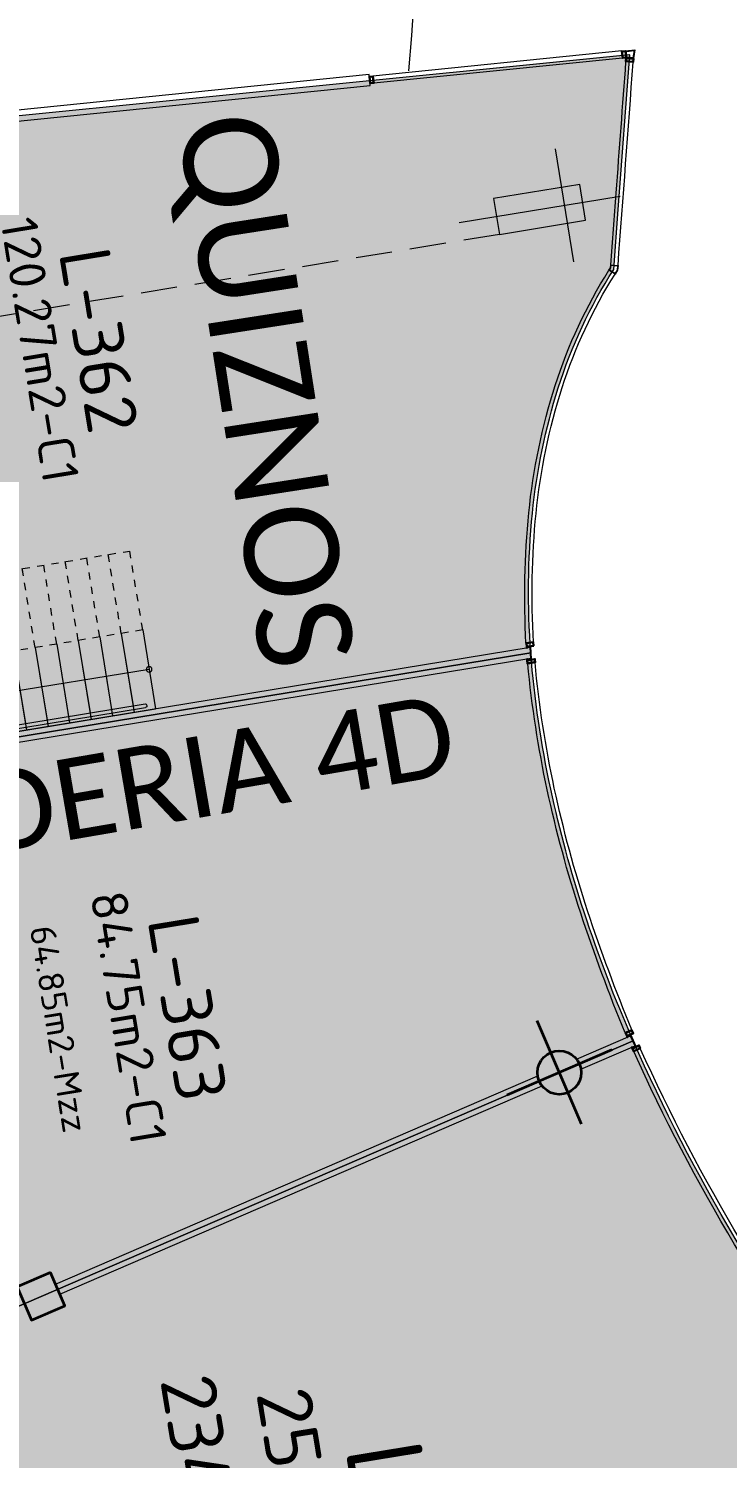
# Model space of a CAD drawing. Header units: metres. Extents: x 2 to 659295185, y -28 to 1124222152.
# Drawn here: x 655535.12 to 655544.74, y 1126304.49 to 1126324.15 of the extents above; entities that cross this region are included whole.
import ezdxf
from ezdxf.enums import TextEntityAlignment as Align

# ---------------------------------------------------------------- set-up
doc = ezdxf.new("R2010")
doc.units = ezdxf.units.M
doc.header["$MEASUREMENT"] = 0
for name, pattern in [('CCSM_C1_CUERPO CK$0$HIDDEN', [0.375, 0.25, -0.125]), ('CCSM_C1_CUERPO FM$0$CONTINUA', [0]), ('CCSM_C1_CUERPO FM$0$DASHED', [0.75, 0.5, -0.25]), ('CONTINUA', [0]), ('DASHDOT', [1, 0.5, -0.25, 0, -0.25]), ('HIDDEN', [0.375, 0.25, -0.125])]:
    doc.linetypes.add(name, pattern=pattern)
doc.layers.get('0').update_dxf_attribs({"linetype": 'CONTINUOUS'})
for name, color, linetype in [('CCSM_C1_CUERPO FM$0$A-AREAS COMERCIALES', 151, 'CONTINUOUS'), ('CCSM_C1_CUERPO FM$0$A-FRENTE DE LOCAL', 4, 'CCSM_C1_CUERPO FM$0$CONTINUA'), ('CCSM_C1_CUERPO FM$0$A-LOCAL ID', 7, 'CONTINUOUS'), ('CCSM_C1_CUERPO FM$0$A-MARCOS  LOCALES', 4, 'CCSM_C1_CUERPO FM$0$CONTINUA'), ('CCSM_C1_CUERPO FM$0$A-PARED', 2, 'CCSM_C1_CUERPO FM$0$CONTINUA'), ('CCSM_C1_CUERPO FM$0$A-PROYECCIONES', 5, 'CCSM_C1_CUERPO FM$0$DASHED'), ('CCSM_C1_CUERPO FM$0$ID_AREA EXACTA', 7, 'CONTINUOUS'), ('CCSM_C1_CUERPO FM$0$ID_Nº LOCAL', 7, 'CONTINUOUS'), ('CCSM_C1_CUERPO FM$0$ID_RUBRO', 7, 'CONTINUOUS')]:
    doc.layers.add(name, color=color, linetype=linetype)
for name, color, linetype, lineweight in [('CCSM_XREF ESTRUCTURA15$0$E-CA-COLUMNA', 2, 'CONTINUOUS', 35), ('CCSM_XREF ESTRUCTURA15$0$E-CM-COLUMNA', 2, 'CONTINUOUS', 35), ('LOCALES ASIGNADOS', 41, 'DASHDOT', 0), ('NOMBRES LOCATARIOS', 7, 'CONTINUA', 0), ('XREF ESCALERAS', 252, 'CONTINUOUS', 0)]:
    doc.layers.add(name, color=color, linetype=linetype, lineweight=lineweight)
doc.styles.add('CCSM_C1_CUERPO FM$0$ROMANS', font='romans__.ttf')
doc.styles.get("Standard").update_dxf_attribs({"font": 'tahoma.ttf'})

# ---------------------------------------------------------------- blocks, each defined once
blk = doc.blocks.new('CCSM_C1_CUERPO FM$0$frente en elipse')
for points in [[(-0.09, 0.06), (-0.14, 0.065), (-0.14, -0.04), (-0.09, -0.04), (-0.09, 0.06)], [(0.095, 0.043), (0.141, 0.04), (0.14, -0.063), (0.09, -0.063), (0.09, 0.044), (0.095, 0.043)]]:
    blk.add_lwpolyline(points)
for points in [[(-0.135, -0.035), (-0.095, -0.035), (-0.095, 0.055), (-0.135, 0.06)], [(0.085, -0.057), (0.075, -0.057), (0.075, -0.062), (0.09, -0.062), (0.09, -0.005), (-0.09, 0.015), (-0.09, -0.04), (-0.075, -0.04), (-0.075, -0.035), (-0.085, -0.035), (-0.085, 0.01), (0.085, -0.01)], [(0.135, -0.058), (0.095, -0.058), (0.095, 0.039), (0.136, 0.035)]]:
    blk.add_lwpolyline(points, close=True)
blk = doc.blocks.new('CCSM_C1_CUERPO FM$0$FRENTE DE LOCAL')
for points in [[(-0.14, 0), (-0.09, 0), (-0.09, -0.1), (-0.14, -0.1)], [(-0.135, -0.005), (-0.095, -0.005), (-0.095, -0.095), (-0.135, -0.095)], [(-0.085, -0.005), (-0.075, -0.005), (-0.075, 0), (-0.09, 0), (-0.09, -0.055), (0.09, -0.055), (0.09, 0), (0.075, 0), (0.075, -0.005), (0.085, -0.005), (0.085, -0.05), (-0.085, -0.05)], [(0.14, 0), (0.09, 0), (0.09, -0.1), (0.14, -0.1)], [(0.135, -0.005), (0.095, -0.005), (0.095, -0.095), (0.135, -0.095)]]:
    blk.add_lwpolyline(points, close=True)
blk = doc.blocks.new('CCSM_C1_CUERPO FM$0$FRENTE DE LOCAL2')
for points in [[(-0.05, -0.05), (-0.05, 0), (0.05, 0), (0.05, -0.05)], [(-0.045, -0.045), (-0.045, -0.005), (0.045, -0.005), (0.045, -0.045)]]:
    blk.add_lwpolyline(points, close=True)
blk = doc.blocks.new('CCSM_C1_CUERPO FM$0$IDENT LOCAL')
at = {"style": 'CCSM_C1_CUERPO FM$0$ROMANS'}
for tag, height, p in [('NºLOCAL', 0.7, (0, 1.514)), ('AREA-EXACTA', 0.5, (0, 0.85)), ('RUBRO', 0.35, (0, 0)), ('USO', 0.35, (0, -0.85))]:
    blk.add_attdef(tag, text='', height=height, dxfattribs=at).set_placement(p, align=Align.BOTTOM_CENTER)
blk = doc.blocks.new('CCSM_XREF ESTRUCTURA15$0$CCSM_COLUM REDONDA')
at = {"color": 5}
for p, q in [((0, 0.774), (0, -0.774)), ((-0.789, 0), (0.789, 0))]:
    blk.add_line(p, q, dxfattribs=at)
blk.add_circle((0, 0), 0.3)
blk = doc.blocks.new('CCSM_XREF ESTRUCTURA15$0$CCSM_COLUMNA REC')
at = {"layer": 'CCSM_XREF ESTRUCTURA15$0$E-CA-COLUMNA'}
blk.add_lwpolyline([(-0.25, -0.25), (0.25, -0.25), (0.25, 0.25), (-0.25, 0.25)], close=True, dxfattribs=at)
blk = doc.blocks.new('stairs')
at = {"layer": 'XREF ESCALERAS'}
for p, q in [((655586.147, 1126406.541), (655586.147, 1126404.035)), ((655586.147, 1126406.541), (655588.347, 1126406.541)), ((655586.147, 1126406.541), (655586.147, 1126404.035)), ((655586.147, 1126406.541), (655588.347, 1126406.541)), ((655586.187, 1126406.501), (655586.147, 1126406.541)), ((655586.187, 1126406.501), (655588.307, 1126406.501)), ((655586.187, 1126406.501), (655586.187, 1126404.035)), ((655586.237, 1126406.541), (655588.257, 1126406.541)), ((655587.247, 1126405.441), (655587.247, 1126406.541)), ((655587.247, 1126405.441), (655587.247, 1126406.541)), ((655588.307, 1126406.501), (655588.347, 1126406.541)), ((655588.307, 1126406.501), (655588.307, 1126402.275)), ((655588.347, 1126406.541), (655588.347, 1126402.141)), ((655588.347, 1126406.541), (655588.347, 1126402.141)), ((655586.237, 1126406.451), (655588.257, 1126406.451)), ((655586.237, 1126406.451), (655586.237, 1126404.057)), ((655587.247, 1126405.441), (655586.237, 1126406.451)), ((655587.247, 1126405.441), (655588.257, 1126406.451)), ((655588.257, 1126406.451), (655588.257, 1126402.274)), ((655587.797, 1126402.141), (655587.797, 1126405.991)), ((655586.147, 1126405.441), (655586.187, 1126405.441)), ((655586.147, 1126405.441), (655588.347, 1126405.441)), ((655586.237, 1126405.441), (655588.257, 1126405.441)), ((655587.247, 1126404.376), (655587.247, 1126405.441)), ((655587.247, 1126404.376), (655587.247, 1126405.441)), ((655588.307, 1126405.441), (655588.347, 1126405.441)), ((655586.187, 1126405.141), (655586.147, 1126405.141)), ((655587.247, 1126405.141), (655586.147, 1126405.141)), ((655587.247, 1126405.141), (655586.237, 1126405.141)), ((655587.247, 1126405.141), (655588.257, 1126405.141)), ((655587.247, 1126405.141), (655588.347, 1126405.141)), ((655588.307, 1126405.141), (655588.347, 1126405.141)), ((655586.187, 1126404.841), (655586.147, 1126404.841)), ((655587.247, 1126404.841), (655586.147, 1126404.841)), ((655587.247, 1126404.841), (655586.237, 1126404.841)), ((655587.247, 1126404.841), (655588.257, 1126404.841)), ((655587.247, 1126404.841), (655588.347, 1126404.841)), ((655588.307, 1126404.841), (655588.347, 1126404.841)), ((655586.187, 1126404.541), (655586.147, 1126404.541)), ((655587.247, 1126404.541), (655586.147, 1126404.541)), ((655587.247, 1126404.541), (655586.237, 1126404.541)), ((655587.247, 1126404.541), (655588.257, 1126404.541)), ((655587.247, 1126404.541), (655588.347, 1126404.541)), ((655588.307, 1126404.541), (655588.347, 1126404.541)), ((655586.187, 1126404.241), (655586.147, 1126404.241)), ((655587.247, 1126404.241), (655586.147, 1126404.241)), ((655587.247, 1126404.241), (655586.237, 1126404.241)), ((655587.247, 1126404.241), (655588.257, 1126404.241)), ((655587.247, 1126404.241), (655588.347, 1126404.241)), ((655588.307, 1126404.241), (655588.347, 1126404.241)), ((655587.247, 1126403.941), (655588.257, 1126403.941)), ((655587.247, 1126403.941), (655588.347, 1126403.941)), ((655588.307, 1126403.941), (655588.347, 1126403.941)), ((655587.247, 1126403.641), (655588.257, 1126403.641)), ((655587.247, 1126403.641), (655588.347, 1126403.641)), ((655588.307, 1126403.641), (655588.347, 1126403.641)), ((655587.247, 1126403.341), (655588.257, 1126403.341)), ((655587.247, 1126403.341), (655588.347, 1126403.341)), ((655588.307, 1126403.341), (655588.347, 1126403.341)), ((655587.247, 1126403.041), (655588.257, 1126403.041)), ((655587.247, 1126403.041), (655588.347, 1126403.041)), ((655588.307, 1126403.041), (655588.347, 1126403.041)), ((655587.247, 1126402.741), (655588.257, 1126402.741)), ((655587.247, 1126402.741), (655588.347, 1126402.741)), ((655588.307, 1126402.741), (655588.347, 1126402.741)), ((655587.247, 1126402.441), (655588.257, 1126402.441)), ((655587.247, 1126402.441), (655588.347, 1126402.441)), ((655588.307, 1126402.441), (655588.347, 1126402.441)), ((655587.247, 1126402.141), (655588.347, 1126402.141)), ((655587.247, 1126402.141), (655588.347, 1126402.141))]:
    blk.add_line(p, q, dxfattribs=at)
at = {"layer": 'XREF ESCALERAS', "linetype": 'CCSM_C1_CUERPO CK$0$HIDDEN', "ltscale": 0.02}
for p, q in [((655587.247, 1126402.141), (655587.247, 1126404.376)), ((655587.247, 1126402.141), (655587.247, 1126404.376)), ((655586.147, 1126404.035), (655586.147, 1126404.032)), ((655586.187, 1126403.941), (655586.147, 1126403.941)), ((655586.187, 1126404.035), (655586.187, 1126404.043)), ((655586.187, 1126403.641), (655586.147, 1126403.641)), ((655586.187, 1126403.341), (655586.147, 1126403.341)), ((655586.187, 1126403.041), (655586.147, 1126403.041)), ((655586.187, 1126402.741), (655586.147, 1126402.741)), ((655586.187, 1126402.441), (655586.147, 1126402.441))]:
    blk.add_line(p, q, dxfattribs=at)
at = {"layer": 'XREF ESCALERAS', "linetype": 'HIDDEN', "ltscale": 0.02}
for p, q in [((655586.147, 1126404.035), (655586.147, 1126402.141)), ((655587.247, 1126403.941), (655586.147, 1126403.941)), ((655587.247, 1126403.641), (655586.147, 1126403.641)), ((655587.247, 1126403.341), (655586.147, 1126403.341)), ((655587.247, 1126403.041), (655586.147, 1126403.041)), ((655587.247, 1126402.741), (655586.147, 1126402.741)), ((655587.247, 1126402.441), (655586.147, 1126402.441)), ((655587.247, 1126402.141), (655586.147, 1126402.141)), ((655587.247, 1126402.141), (655586.147, 1126402.141))]:
    blk.add_line(p, q, dxfattribs=at)
at = {"layer": 'XREF ESCALERAS', "linetype": 'CCSM_C1_CUERPO CK$0$HIDDEN', "ltscale": 0.02}
blk.add_lwpolyline([(655587.797, 1126405.991), (655586.697, 1126405.991), (655586.697, 1126404.541), (655586.585, 1126404.861), (655586.697, 1126404.862)], dxfattribs=at)
at = {"layer": 'XREF ESCALERAS'}
blk.add_lwpolyline([(655585.973, 1126403.983), (655586.636, 1126404.168), (655586.594, 1126404.565), (655586.802, 1126403.885), (655586.771, 1126404.266), (655587.451, 1126404.424)], dxfattribs=at)
blk.add_circle((655587.797, 1126402.141), 0.0379, dxfattribs=at)
blk.add_circle((655587.797, 1126402.141), 0.0379, dxfattribs=at)
blk.add_arc((655588.282, 1126402.276), 0.0251, 184.3725, 356.1588, dxfattribs=at)

msp = doc.modelspace()

# ---------------------------------------------------------------- hatches: boundary and pattern name
at = {"layer": 'LOCALES ASIGNADOS'}
h = msp.add_hatch(color=256, dxfattribs=at)
edge = h.paths.add_edge_path()
edge.add_arc((219491.1056, 1054914.3756), 441878.9229, 9.308049718, 9.309563548, ccw=False)
edge.add_line((655551.8097, 1126384.9626), (655564.5398, 1126387.0492))
edge.add_line((655564.5398, 1126387.0492), (655562.5867, 1126398.9652))
edge.add_line((655562.5867, 1126398.9652), (655552.3922, 1126397.2942))
edge.add_line((655552.3922, 1126397.2942), (655552.4569, 1126396.8995))
edge.add_line((655552.4569, 1126396.8995), (655549.9212, 1126396.4839))
for points in [[(655543.397, 1126323.806), (655535.9425, 1126323.0522), (655536.1991, 1126320.5139), (655543.2355, 1126321.6673)], [(655542.7515, 1126320.0799), (655542.8573, 1126320.2937), (655542.9802, 1126320.5212), (655543.173, 1126320.8417), (655543.2353, 1126321.6676), (655536.199, 1126320.5142), (655535.9438, 1126323.0498), (655528.6049, 1126322.3165), (655529.597, 1126319.7599), (655527.1598, 1126318.761), (655529.3291, 1126313.4852), (655542.0326, 1126315.5677), (655542.0058, 1126316.069), (655542.0012, 1126316.5476), (655542.0181, 1126317.0307), (655542.0675, 1126317.6111), (655542.1528, 1126318.1823), (655542.254, 1126318.6552), (655542.4209, 1126319.2457), (655542.5248, 1126319.5441), (655542.6418, 1126319.8363)]]:
    msp.add_hatch(color=256, dxfattribs=at).paths.add_polyline_path(points)
h = msp.add_hatch(color=256, dxfattribs=at)
edge = h.paths.add_edge_path()
edge.add_line((655551.1062, 1126298.8145), (655550.6588, 1126300.5608))
edge.add_arc((655571.2475, 1126323.7686), 31.0242, 217.27656, 228.42229, ccw=False)
edge.add_arc((655567.1626, 1126320.7728), 25.9594, 203.9575, 217.47569, ccw=False)
edge.add_line((655543.4396, 1126310.2317), (655532.6959, 1126305.596))
edge.add_arc((655815.9766, 1126429.1483), 309.052, 203.105828, 203.564314, ccw=False)
edge.add_line((655531.7163, 1126307.8668), (655522.794, 1126304.1117))
edge.add_arc((603859.0704, 1103270.5705), 56565.7525, 24.01875684, 24.0290273, ccw=False)
edge.add_line((655526.922, 1126294.8505), (655551.1062, 1126298.8145))
h = msp.add_hatch(color=256, dxfattribs=at)
edge = h.paths.add_edge_path()
edge.add_arc((655561.6353, 1126318.182), 19.8555, 198.13521, 203.60202, ccw=False)
edge.add_arc((655558.8076, 1126317.2617), 16.8818, 192.20098, 198.15425, ccw=False)
edge.add_arc((655555.9222, 1126316.6445), 13.9312, 184.43461, 192.22794, ccw=False)
edge.add_line((655542.0327, 1126315.5673), (655529.3291, 1126313.4852))
edge.add_arc((656102.0017, 1126553.2169), 620.8262, 202.7151193, 203.5067424)
edge.add_line((655532.6959, 1126305.596), (655543.4407, 1126310.2322))

# ---------------------------------------------------------------- linework, layer by layer
at = {"layer": 'CCSM_C1_CUERPO FM$0$A-AREAS COMERCIALES', "lineweight": 5}
for points in [[(655543.396, 1126323.7928), (655528.6052, 1126322.3175), (655529.5971, 1126319.7596), (655527.1514, 1126318.7571, 0.0085716), (655529.3642, 1126313.4909), (655542.0337, 1126315.5675, -0.0447602), (655542.0545, 1126317.4888, -0.0519846), (655542.4102, 1126319.2115, -0.0654017), (655543.1731, 1126320.8414), (655543.2355, 1126321.6673), (655543.396, 1126323.7928)], [(655527.0883, 1126294.8777), (655551.1062, 1126298.8145), (655550.6588, 1126300.5608, -0.0486708), (655546.5609, 1126304.9784, -0.0590528), (655543.4396, 1126310.2317), (655532.6959, 1126305.596, 0.0026281), (655531.7101, 1126307.8642), (655522.9288, 1126304.1665), (655527.0883, 1126294.8777)]]:
    msp.add_lwpolyline(points, format="xyb", dxfattribs=at)
msp.add_lwpolyline([(655543.4407, 1126310.2322, -0.023858), (655542.7661, 1126312.0017, -0.0259819), (655542.3071, 1126313.6939, -0.0340179), (655542.0327, 1126315.5673), (655529.3642, 1126313.4909, 0.0074906), (655532.6959, 1126305.596)], format="xyb", close=True, dxfattribs=at)
at = {"layer": 'CCSM_C1_CUERPO FM$0$A-FRENTE DE LOCAL', "lineweight": 5}
for p, q in [((655543.2863, 1126323.848), (655539.86, 1126323.5015)), ((655543.2964, 1126323.7485), (655539.8701, 1126323.402))]:
    msp.add_line(p, q, dxfattribs=at)
for points in [[(655541.9661, 1126315.6983, -0.0372178), (655542.0048, 1126317.4939, -0.0526145), (655542.369, 1126319.247, -0.0629963), (655543.1067, 1126320.8301, -0.0641962)], [(655542.0697, 1126315.7153, -0.0394401), (655542.1043, 1126317.4838, -0.0526145), (655542.4642, 1126319.2165, -0.0629963), (655543.1914, 1126320.7769, -0.0650629)], [(655543.4242, 1126310.3794, -0.0182069), (655542.8136, 1126312.0173, -0.0259819), (655542.356, 1126313.7044, -0.0296403), (655542.0905, 1126315.4345, -0.0314882)], [(655543.333, 1126310.3382, -0.01827), (655542.7186, 1126311.9862, -0.0259819), (655542.2582, 1126313.6833, -0.0281725), (655541.9892, 1126315.4181, -0.0314882)], [(655550.6546, 1126300.6312, -0.0482508), (655546.6006, 1126305.0088, -0.0572344), (655543.5394, 1126310.1242, -0.0577042)], [(655550.5882, 1126300.5566, -0.0482666), (655546.5212, 1126304.9481, -0.0572338), (655543.4483, 1126310.083, -0.0577025)]]:
    msp.add_lwpolyline(points, format="xyb", dxfattribs=at)
for points in [[(655543.1291, 1126320.8655), (655543.1332, 1126320.9064), (655543.2328, 1126320.8964), (655543.2263, 1126320.8317), (655543.1914, 1126320.7769), (655543.1067, 1126320.8301), (655543.1291, 1126320.8655)], [(655543.134, 1126320.8638), (655543.1377, 1126320.9009), (655543.2273, 1126320.8919), (655543.2214, 1126320.8334), (655543.1898, 1126320.7837), (655543.1136, 1126320.8317), (655543.134, 1126320.8638)]]:
    msp.add_lwpolyline(points, dxfattribs=at)
for centre, radius, start, end in [((654077.5983, 1126431.6964), 1469.7167, 355.7152907, 355.7860797), ((654496.1485, 1126400.254), 1050.0872, 355.6658889, 355.818837), ((654077.5982, 1126431.6964), 1469.7168, 355.6767403, 355.7152907)]:
    msp.add_arc(centre, radius, start, end, dxfattribs=at)
at = {"layer": 'CCSM_C1_CUERPO FM$0$A-MARCOS  LOCALES', "lineweight": 5}
for points in [[(655543.3363, 1126323.8501), (655543.4646, 1126323.8631), (655543.446, 1126323.7415), (655543.3464, 1126323.7506)], [(655543.3473, 1126323.8412), (655543.4528, 1126323.8519), (655543.4376, 1126323.7529), (655543.3556, 1126323.7593)]]:
    msp.add_lwpolyline(points, close=True, dxfattribs=at)
at = {"layer": 'CCSM_C1_CUERPO FM$0$A-PARED', "lineweight": 5}
msp.add_line((655542.0248, 1126315.6421), (655542.0319, 1126315.4912), dxfattribs=at)
for points in [[(655539.8228, 1126323.3723), (655539.8077, 1126323.5215), (655528.5472, 1126322.3826), (655525.8947, 1126321.9167), (655525.6513, 1126321.8489), (655525.6525, 1126321.7379), (655525.7875, 1126321.7393), (655528.5573, 1126322.2315)], [(655529.3707, 1126320.5466), (655528.7108, 1126322.2484), (655539.8228, 1126323.3723)], [(655542.0248, 1126315.6421), (655529.4056, 1126313.5737)], [(655542.0319, 1126315.4912), (655529.4651, 1126313.4315)], [(655542.6617, 1126309.9777), (655543.4057, 1126310.2988)], [(655542.7211, 1126309.84), (655543.4675, 1126310.162), (655543.4057, 1126310.2988)], [(655535.4921, 1126306.8838), (655542.1283, 1126309.7475)], [(655535.5515, 1126306.7461), (655542.1877, 1126309.6098)]]:
    msp.add_lwpolyline(points, dxfattribs=at)
at = {"layer": 'CCSM_C1_CUERPO FM$0$A-PROYECCIONES', "lineweight": 5}
msp.add_line((655541.602, 1126321.3235), (655529.4988, 1126319.3397), dxfattribs=at)
msp.add_lwpolyline([(655540.3533, 1126323.5747), (655540.3957, 1126324.0612), (655540.6039, 1126327.4173), (655540.717, 1126330.709), (655540.7455, 1126334.4326)], dxfattribs=at)
at = {"layer": 'CCSM_XREF ESTRUCTURA15$0$E-CM-COLUMNA', "color": 5, "lineweight": 5}
for p, q in [((655542.6266, 1126320.9454), (655542.3714, 1126322.5024)), ((655541.0448, 1126321.4855), (655543.2625, 1126321.849))]:
    msp.add_line(p, q, dxfattribs=at)
at = {"layer": 'CCSM_XREF ESTRUCTURA15$0$E-CM-COLUMNA', "lineweight": 5}
msp.add_lwpolyline([(655542.7053, 1126322.011), (655541.5211, 1126321.8169), (655541.602, 1126321.3235), (655542.7862, 1126321.5176)], close=True, dxfattribs=at)

# ---------------------------------------------------------------- block references
at = {"layer": 'CCSM_C1_CUERPO FM$0$A-LOCAL ID', "lineweight": 5}
ref = msp.add_blockref('CCSM_C1_CUERPO FM$0$IDENT LOCAL', (655534.041, 1126319.5314), dxfattribs=dict(at, rotation=279.3084512403557))
ref.add_attrib('AREA-EXACTA', '120.27m2-C1', dxfattribs={"layer": 'CCSM_C1_CUERPO FM$0$ID_AREA EXACTA', "height": 0.5, "rotation": 279.30845, "style": 'CCSM_C1_CUERPO FM$0$ROMANS'}).set_placement((655534.8798, 1126319.6689), align=Align.BOTTOM_CENTER)
ref.add_attrib('RUBRO', '68.65m2-Mzz', dxfattribs={"layer": 'CCSM_C1_CUERPO FM$0$ID_RUBRO', "height": 0.35, "rotation": 279.30845, "style": 'CCSM_C1_CUERPO FM$0$ROMANS'}).set_placement((655534.041, 1126319.5314), align=Align.BOTTOM_CENTER)
ref.add_attrib('NºLOCAL', 'L-362', dxfattribs={"layer": 'CCSM_C1_CUERPO FM$0$ID_Nº LOCAL', "height": 0.7, "rotation": 279.30845, "style": 'CCSM_C1_CUERPO FM$0$ROMANS'}).set_placement((655535.5348, 1126319.7763), align=Align.BOTTOM_CENTER)
ref = msp.add_blockref('CCSM_C1_CUERPO FM$0$IDENT LOCAL', (655535.2618, 1126310.3479), dxfattribs=dict(at, rotation=279.3084512403557))
ref.add_attrib('AREA-EXACTA', '84.75m2-C1', dxfattribs={"layer": 'CCSM_C1_CUERPO FM$0$ID_AREA EXACTA', "height": 0.5, "rotation": 279.30845, "style": 'CCSM_C1_CUERPO FM$0$ROMANS'}).set_placement((655536.1006, 1126310.4854), align=Align.BOTTOM_CENTER)
ref.add_attrib('RUBRO', '64.85m2-Mzz', dxfattribs={"layer": 'CCSM_C1_CUERPO FM$0$ID_RUBRO', "height": 0.35, "rotation": 279.30845, "style": 'CCSM_C1_CUERPO FM$0$ROMANS'}).set_placement((655535.2618, 1126310.3479), align=Align.BOTTOM_CENTER)
ref.add_attrib('NºLOCAL', 'L-363', dxfattribs={"layer": 'CCSM_C1_CUERPO FM$0$ID_Nº LOCAL', "height": 0.7, "rotation": 279.30845, "style": 'CCSM_C1_CUERPO FM$0$ROMANS'}).set_placement((655536.7557, 1126310.5928), align=Align.BOTTOM_CENTER)
ref = msp.add_blockref('CCSM_C1_CUERPO FM$0$IDENT LOCAL', (655537.2398, 1126302.2767), dxfattribs=dict(at, xscale=1.500000000079002, yscale=1.500000000079002, zscale=1.500000000079002, rotation=279.3084512396366))
ref.add_attrib('AREA-EXACTA', '255.85m2-C1', dxfattribs={"layer": 'CCSM_C1_CUERPO FM$0$ID_AREA EXACTA', "height": 0.75, "rotation": 279.30845, "style": 'CCSM_C1_CUERPO FM$0$ROMANS'}).set_placement((655538.4981, 1126302.4829), align=Align.BOTTOM_CENTER)
ref.add_attrib('RUBRO', '234.00m2-Mzz', dxfattribs={"layer": 'CCSM_C1_CUERPO FM$0$ID_RUBRO', "height": 0.75, "rotation": 279.30845, "style": 'CCSM_C1_CUERPO FM$0$ROMANS'}).set_placement((655537.2398, 1126302.2767), align=Align.BOTTOM_CENTER)
ref.add_attrib('NºLOCAL', 'L-364', dxfattribs={"layer": 'CCSM_C1_CUERPO FM$0$ID_Nº LOCAL', "height": 1.05, "rotation": 279.30845, "style": 'CCSM_C1_CUERPO FM$0$ROMANS'}).set_placement((655539.4806, 1126302.644), align=Align.BOTTOM_CENTER)
at = {"layer": 'CCSM_C1_CUERPO FM$0$A-MARCOS  LOCALES', "lineweight": 5}
for name, p, rotation in [('CCSM_C1_CUERPO FM$0$FRENTE DE LOCAL2', (655543.3414, 1126323.8004), 275.7754014379547), ('CCSM_C1_CUERPO FM$0$FRENTE DE LOCAL2', (655543.3962, 1126323.7461), 354.7704193308433), ('CCSM_C1_CUERPO FM$0$FRENTE DE LOCAL2', (655539.8651, 1126323.4516), 275.7754014379547), ('CCSM_C1_CUERPO FM$0$frente en elipse', (655542.0284, 1126315.5667), 279.3084512403557), ('CCSM_C1_CUERPO FM$0$FRENTE DE LOCAL', (655543.3907, 1126310.2106), 114.3084512169135)]:
    msp.add_blockref(name, p, dxfattribs=dict(at, rotation=rotation))
at = {"layer": 'CCSM_XREF ESTRUCTURA15$0$E-CM-COLUMNA', "lineweight": 5}
for name, p, rotation in [('CCSM_XREF ESTRUCTURA15$0$CCSM_COLUM REDONDA', (655542.4247, 1126309.7937), 203.3388343400235), ('CCSM_XREF ESTRUCTURA15$0$CCSM_COLUMNA REC', (655535.2922, 1126306.7162), 203.33883429535)]:
    msp.add_blockref(name, p, dxfattribs=dict(at, rotation=rotation))
at = {"layer": 'XREF ESCALERAS', "xscale": -1, "rotation": 99.30812788375742}
msp.add_blockref('stairs', (1661070.0676, 1955459.4467), dxfattribs=at)

# ---------------------------------------------------------------- texts
at = {"layer": 'NOMBRES LOCATARIOS', "insert": (655538.4432, 1126323.0906), "char_height": 1.3, "width": 6.524387, "attachment_point": 1, "rotation": 278.83162}
msp.add_mtext('{\\fCalibri|b0|i0|c0|p34;QUIZNOS}', dxfattribs=at)
at = {"layer": 'NOMBRES LOCATARIOS', "insert": (655530.7345, 1126313.2674, 467.4252), "char_height": 1.111158, "attachment_point": 1, "rotation": 9.7611}
msp.add_mtext_dynamic_manual_height_columns('{\\fCalibri|b0|i0|c0|p34;\\C7;HELADERIA 4D}', width=12.716055, gutter_width=25, heights=[0], dxfattribs=at)

doc.saveas('drawing.dxf')
